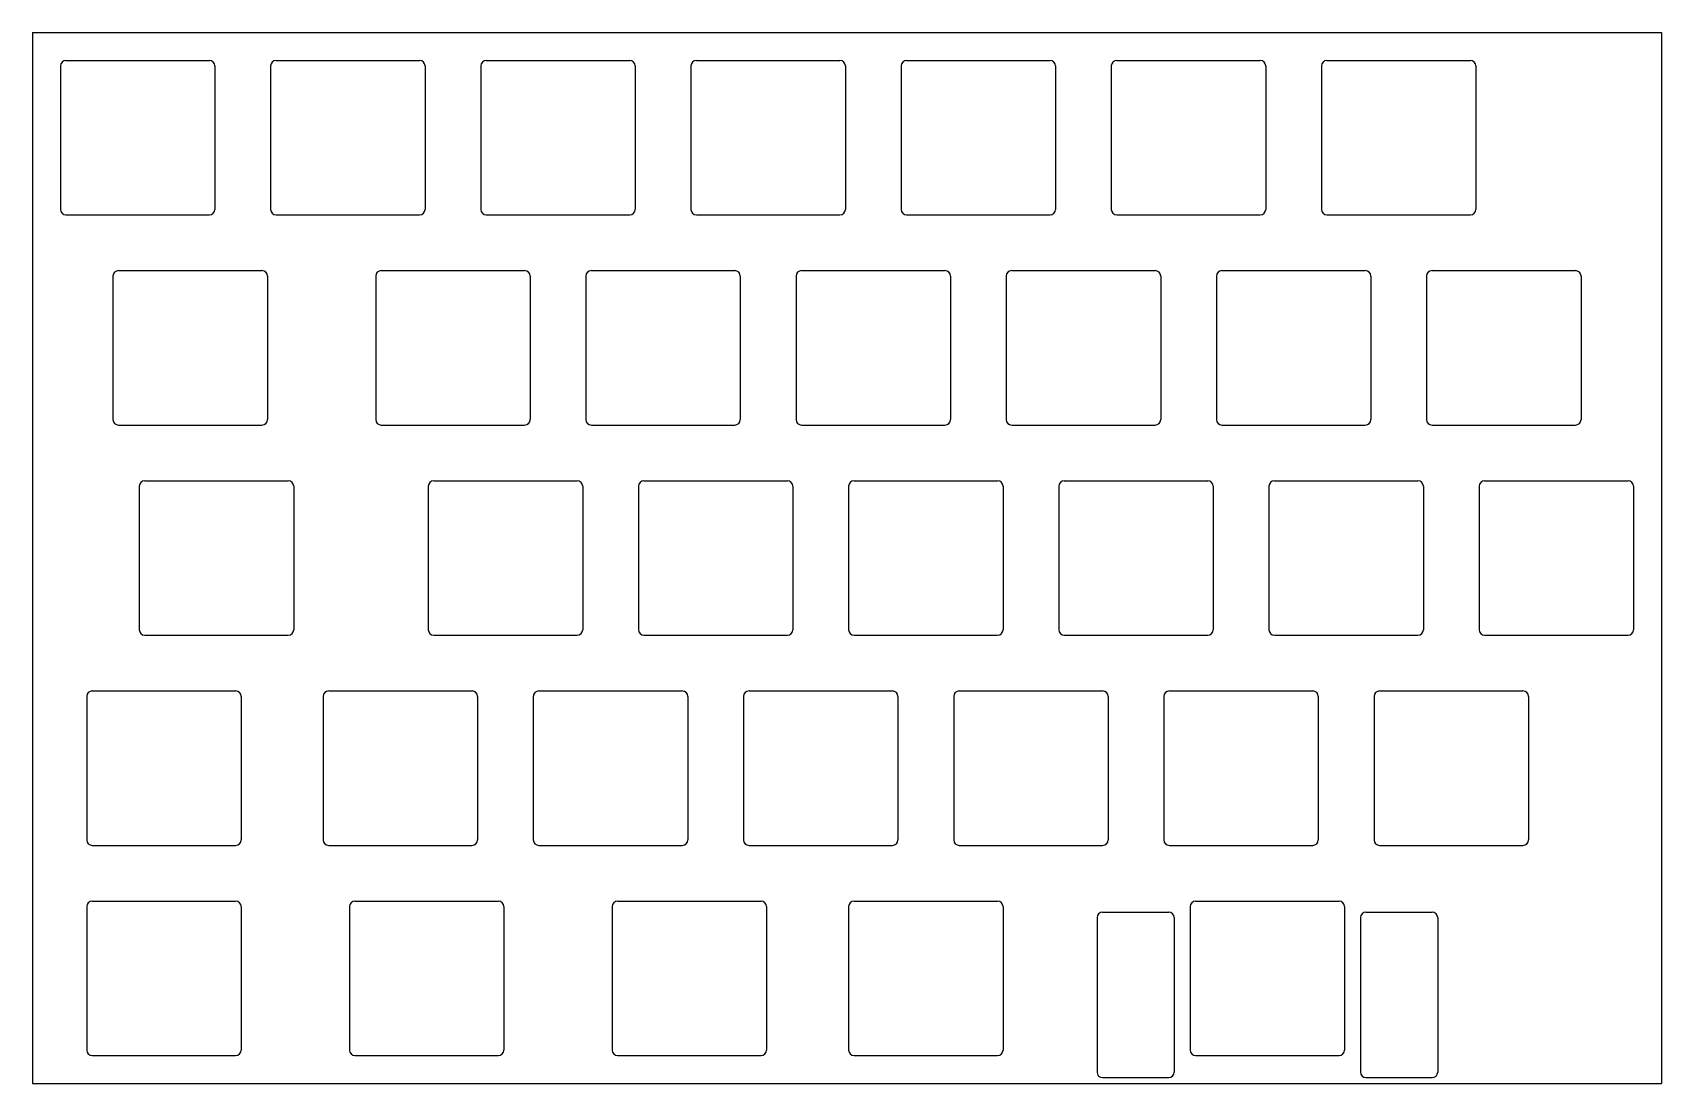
# Model space of a CAD drawing. Header units: millimetres. Extents: x 0 to 148, y -95 to 0.
import ezdxf

# ---------------------------------------------------------------- set-up
doc = ezdxf.new("R2010")
doc.units = ezdxf.units.MM

msp = doc.modelspace()

# ---------------------------------------------------------------- linework, layer by layer
for p, q in [((0, 0), (147.6375, 0)), ((0, 0), (0, -95.25)), ((147.6375, 0), (147.6375, -95.25)), ((3.025, -2.525), (16.025, -2.525)), ((22.075, -2.525), (35.075, -2.525)), ((41.125, -2.525), (54.125, -2.525)), ((60.175, -2.525), (73.175, -2.525)), ((79.225, -2.525), (92.225, -2.525)), ((98.275, -2.525), (111.275, -2.525)), ((117.325, -2.525), (130.325, -2.525)), ((2.525, -3.025), (2.525, -16.025)), ((16.525, -3.025), (16.525, -16.025)), ((21.575, -3.025), (21.575, -16.025)), ((35.575, -3.025), (35.575, -16.025)), ((40.625, -3.025), (40.625, -16.025)), ((54.625, -3.025), (54.625, -16.025)), ((59.675, -3.025), (59.675, -16.025)), ((73.675, -3.025), (73.675, -16.025)), ((78.725, -3.025), (78.725, -16.025)), ((92.725, -3.025), (92.725, -16.025)), ((97.775, -3.025), (97.775, -16.025)), ((111.775, -3.025), (111.775, -16.025)), ((116.825, -3.025), (116.825, -16.025)), ((130.825, -3.025), (130.825, -16.025)), ((3.025, -16.525), (16.025, -16.525)), ((22.075, -16.525), (35.075, -16.525)), ((41.125, -16.525), (54.125, -16.525)), ((60.175, -16.525), (73.175, -16.525)), ((79.225, -16.525), (92.225, -16.525)), ((98.275, -16.525), (111.275, -16.525)), ((117.325, -16.525), (130.325, -16.525)), ((7.2875, -22.075), (7.2875, -35.075)), ((7.7875, -21.575), (20.7875, -21.575)), ((21.2875, -22.075), (21.2875, -35.075)), ((31.1, -22.075), (31.1, -35.075)), ((31.6, -21.575), (44.6, -21.575)), ((45.1, -22.075), (45.1, -35.075)), ((50.15, -22.075), (50.15, -35.075)), ((50.65, -21.575), (63.65, -21.575)), ((64.15, -22.075), (64.15, -35.075)), ((69.2, -22.075), (69.2, -35.075)), ((69.7, -21.575), (82.7, -21.575)), ((83.2, -22.075), (83.2, -35.075)), ((88.25, -22.075), (88.25, -35.075)), ((88.75, -21.575), (101.75, -21.575)), ((102.25, -22.075), (102.25, -35.075)), ((107.3, -22.075), (107.3, -35.075)), ((107.8, -21.575), (120.8, -21.575)), ((121.3, -22.075), (121.3, -35.075)), ((126.35, -22.075), (126.35, -35.075)), ((126.85, -21.575), (139.85, -21.575)), ((140.35, -22.075), (140.35, -35.075)), ((7.7875, -35.575), (20.7875, -35.575)), ((31.6, -35.575), (44.6, -35.575)), ((50.65, -35.575), (63.65, -35.575)), ((69.7, -35.575), (82.7, -35.575)), ((88.75, -35.575), (101.75, -35.575)), ((107.8, -35.575), (120.8, -35.575)), ((126.85, -35.575), (139.85, -35.575)), ((9.66875, -41.125), (9.66875, -54.125)), ((10.16875, -40.625), (23.16875, -40.625)), ((23.66875, -41.125), (23.66875, -54.125)), ((35.8625, -41.125), (35.8625, -54.125)), ((36.3625, -40.625), (49.3625, -40.625)), ((49.8625, -41.125), (49.8625, -54.125)), ((54.9125, -41.125), (54.9125, -54.125)), ((55.4125, -40.625), (68.4125, -40.625)), ((68.9125, -41.125), (68.9125, -54.125)), ((73.9625, -41.125), (73.9625, -54.125)), ((74.4625, -40.625), (87.4625, -40.625)), ((87.9625, -41.125), (87.9625, -54.125)), ((93.0125, -41.125), (93.0125, -54.125)), ((93.5125, -40.625), (106.5125, -40.625)), ((107.0125, -41.125), (107.0125, -54.125)), ((112.0625, -41.125), (112.0625, -54.125)), ((112.5625, -40.625), (125.5625, -40.625)), ((126.0625, -41.125), (126.0625, -54.125)), ((131.1125, -41.125), (131.1125, -54.125)), ((131.6125, -40.625), (144.6125, -40.625)), ((145.1125, -41.125), (145.1125, -54.125)), ((10.16875, -54.625), (23.16875, -54.625)), ((36.3625, -54.625), (49.3625, -54.625)), ((55.4125, -54.625), (68.4125, -54.625)), ((74.4625, -54.625), (87.4625, -54.625)), ((93.5125, -54.625), (106.5125, -54.625)), ((112.5625, -54.625), (125.5625, -54.625)), ((131.6125, -54.625), (144.6125, -54.625)), ((4.90625, -60.175), (4.90625, -73.175)), ((5.40625, -59.675), (18.40625, -59.675)), ((18.90625, -60.175), (18.90625, -73.175)), ((26.3375, -60.175), (26.3375, -73.175)), ((26.8375, -59.675), (39.8375, -59.675)), ((40.3375, -60.175), (40.3375, -73.175)), ((45.3875, -60.175), (45.3875, -73.175)), ((45.8875, -59.675), (58.8875, -59.675)), ((59.3875, -60.175), (59.3875, -73.175)), ((64.4375, -60.175), (64.4375, -73.175)), ((64.9375, -59.675), (77.9375, -59.675)), ((78.4375, -60.175), (78.4375, -73.175)), ((83.4875, -60.175), (83.4875, -73.175)), ((83.9875, -59.675), (96.9875, -59.675)), ((97.4875, -60.175), (97.4875, -73.175)), ((102.5375, -60.175), (102.5375, -73.175)), ((103.0375, -59.675), (116.0375, -59.675)), ((116.5375, -60.175), (116.5375, -73.175)), ((121.5875, -60.175), (121.5875, -73.175)), ((122.0875, -59.675), (135.0875, -59.675)), ((135.5875, -60.175), (135.5875, -73.175)), ((5.40625, -73.675), (18.40625, -73.675)), ((26.8375, -73.675), (39.8375, -73.675)), ((45.8875, -73.675), (58.8875, -73.675)), ((64.9375, -73.675), (77.9375, -73.675)), ((83.9875, -73.675), (96.9875, -73.675)), ((103.0375, -73.675), (116.0375, -73.675)), ((122.0875, -73.675), (135.0875, -73.675)), ((4.90625, -79.225), (4.90625, -92.225)), ((5.40625, -78.725), (18.40625, -78.725)), ((18.90625, -79.225), (18.90625, -92.225)), ((28.71875, -79.225), (28.71875, -92.225)), ((29.21875, -78.725), (42.21875, -78.725)), ((42.71875, -79.225), (42.71875, -92.225)), ((52.53125, -79.225), (52.53125, -92.225)), ((53.03125, -78.725), (66.03125, -78.725)), ((66.53125, -79.225), (66.53125, -92.225)), ((73.9625, -79.225), (73.9625, -92.225)), ((74.4625, -78.725), (87.4625, -78.725)), ((87.9625, -79.225), (87.9625, -92.225)), ((104.91875, -79.225), (104.91875, -92.225)), ((105.41875, -78.725), (118.41875, -78.725)), ((118.91875, -79.225), (118.91875, -92.225)), ((96.48075, -80.225), (96.48075, -94.225)), ((96.98075, -79.725), (102.98075, -79.725)), ((103.48075, -80.225), (103.48075, -94.225)), ((120.35675, -80.225), (120.35675, -94.225)), ((120.85675, -79.725), (126.85675, -79.725)), ((127.35675, -80.225), (127.35675, -94.225)), ((5.40625, -92.725), (18.40625, -92.725)), ((29.21875, -92.725), (42.21875, -92.725)), ((53.03125, -92.725), (66.03125, -92.725)), ((74.4625, -92.725), (87.4625, -92.725)), ((105.41875, -92.725), (118.41875, -92.725)), ((0, -95.25), (147.6375, -95.25)), ((96.98075, -94.725), (102.98075, -94.725)), ((120.85675, -94.725), (126.85675, -94.725))]:
    msp.add_line(p, q)
for centre, start, end in [((3.025, -3.025), 90, 180), ((16.025, -3.025), 0, 90), ((22.075, -3.025), 90, 180), ((35.075, -3.025), 0, 90), ((41.125, -3.025), 90, 180), ((54.125, -3.025), 0, 90), ((60.175, -3.025), 90, 180), ((73.175, -3.025), 0, 90), ((79.225, -3.025), 90, 180), ((92.225, -3.025), 0, 90), ((98.275, -3.025), 90, 180), ((111.275, -3.025), 0, 90), ((117.325, -3.025), 90, 180), ((130.325, -3.025), 0, 90), ((3.025, -16.025), 180, 270), ((16.025, -16.025), 270, 360), ((22.075, -16.025), 180, 270), ((35.075, -16.025), 270, 360), ((41.125, -16.025), 180, 270), ((54.125, -16.025), 270, 360), ((60.175, -16.025), 180, 270), ((73.175, -16.025), 270, 360), ((79.225, -16.025), 180, 270), ((92.225, -16.025), 270, 360), ((98.275, -16.025), 180, 270), ((111.275, -16.025), 270, 360), ((117.325, -16.025), 180, 270), ((130.325, -16.025), 270, 360), ((7.7875, -22.075), 90, 180), ((20.7875, -22.075), 0, 90), ((31.6, -22.075), 90, 180), ((44.6, -22.075), 0, 90), ((50.65, -22.075), 90, 180), ((63.65, -22.075), 0, 90), ((69.7, -22.075), 90, 180), ((82.7, -22.075), 0, 90), ((88.75, -22.075), 90, 180), ((101.75, -22.075), 0, 90), ((107.8, -22.075), 90, 180), ((120.8, -22.075), 0, 90), ((126.85, -22.075), 90, 180), ((139.85, -22.075), 0, 90), ((7.7875, -35.075), 180, 270), ((20.7875, -35.075), 270, 360), ((31.6, -35.075), 180, 270), ((44.6, -35.075), 270, 360), ((50.65, -35.075), 180, 270), ((63.65, -35.075), 270, 360), ((69.7, -35.075), 180, 270), ((82.7, -35.075), 270, 360), ((88.75, -35.075), 180, 270), ((101.75, -35.075), 270, 360), ((107.8, -35.075), 180, 270), ((120.8, -35.075), 270, 360), ((126.85, -35.075), 180, 270), ((139.85, -35.075), 270, 360), ((10.16875, -41.125), 90, 180), ((23.16875, -41.125), 0, 90), ((36.3625, -41.125), 90, 180), ((49.3625, -41.125), 0, 90), ((55.4125, -41.125), 90, 180), ((68.4125, -41.125), 0, 90), ((74.4625, -41.125), 90, 180), ((87.4625, -41.125), 0, 90), ((93.5125, -41.125), 90, 180), ((106.5125, -41.125), 0, 90), ((112.5625, -41.125), 90, 180), ((125.5625, -41.125), 0, 90), ((131.6125, -41.125), 90, 180), ((144.6125, -41.125), 0, 90), ((10.16875, -54.125), 180, 270), ((23.16875, -54.125), 270, 360), ((36.3625, -54.125), 180, 270), ((49.3625, -54.125), 270, 360), ((55.4125, -54.125), 180, 270), ((68.4125, -54.125), 270, 360), ((74.4625, -54.125), 180, 270), ((87.4625, -54.125), 270, 360), ((93.5125, -54.125), 180, 270), ((106.5125, -54.125), 270, 360), ((112.5625, -54.125), 180, 270), ((125.5625, -54.125), 270, 360), ((131.6125, -54.125), 180, 270), ((144.6125, -54.125), 270, 360), ((5.40625, -60.175), 90, 180), ((18.40625, -60.175), 0, 90), ((26.8375, -60.175), 90, 180), ((39.8375, -60.175), 0, 90), ((45.8875, -60.175), 90, 180), ((58.8875, -60.175), 0, 90), ((64.9375, -60.175), 90, 180), ((77.9375, -60.175), 0, 90), ((83.9875, -60.175), 90, 180), ((96.9875, -60.175), 0, 90), ((103.0375, -60.175), 90, 180), ((116.0375, -60.175), 0, 90), ((122.0875, -60.175), 90, 180), ((135.0875, -60.175), 0, 90), ((5.40625, -73.175), 180, 270), ((18.40625, -73.175), 270, 360), ((26.8375, -73.175), 180, 270), ((39.8375, -73.175), 270, 360), ((45.8875, -73.175), 180, 270), ((58.8875, -73.175), 270, 360), ((64.9375, -73.175), 180, 270), ((77.9375, -73.175), 270, 360), ((83.9875, -73.175), 180, 270), ((96.9875, -73.175), 270, 360), ((103.0375, -73.175), 180, 270), ((116.0375, -73.175), 270, 360), ((122.0875, -73.175), 180, 270), ((135.0875, -73.175), 270, 360), ((5.40625, -79.225), 90, 180), ((18.40625, -79.225), 0, 90), ((29.21875, -79.225), 90, 180), ((42.21875, -79.225), 0, 90), ((53.03125, -79.225), 90, 180), ((66.03125, -79.225), 0, 90), ((74.4625, -79.225), 90, 180), ((87.4625, -79.225), 0, 90), ((105.41875, -79.225), 90, 180), ((118.41875, -79.225), 0, 90), ((96.98075, -80.225), 90, 180), ((102.98075, -80.225), 0, 90), ((120.85675, -80.225), 90, 180), ((126.85675, -80.225), 0, 90), ((5.40625, -92.225), 180, 270), ((18.40625, -92.225), 270, 360), ((29.21875, -92.225), 180, 270), ((42.21875, -92.225), 270, 360), ((53.03125, -92.225), 180, 270), ((66.03125, -92.225), 270, 360), ((74.4625, -92.225), 180, 270), ((87.4625, -92.225), 270, 360), ((105.41875, -92.225), 180, 270), ((118.41875, -92.225), 270, 360), ((96.98075, -94.225), 180, 270), ((102.98075, -94.225), 270, 360), ((120.85675, -94.225), 180, 270), ((126.85675, -94.225), 270, 360)]:
    msp.add_arc(centre, 0.5, start, end)

doc.saveas('drawing.dxf')
